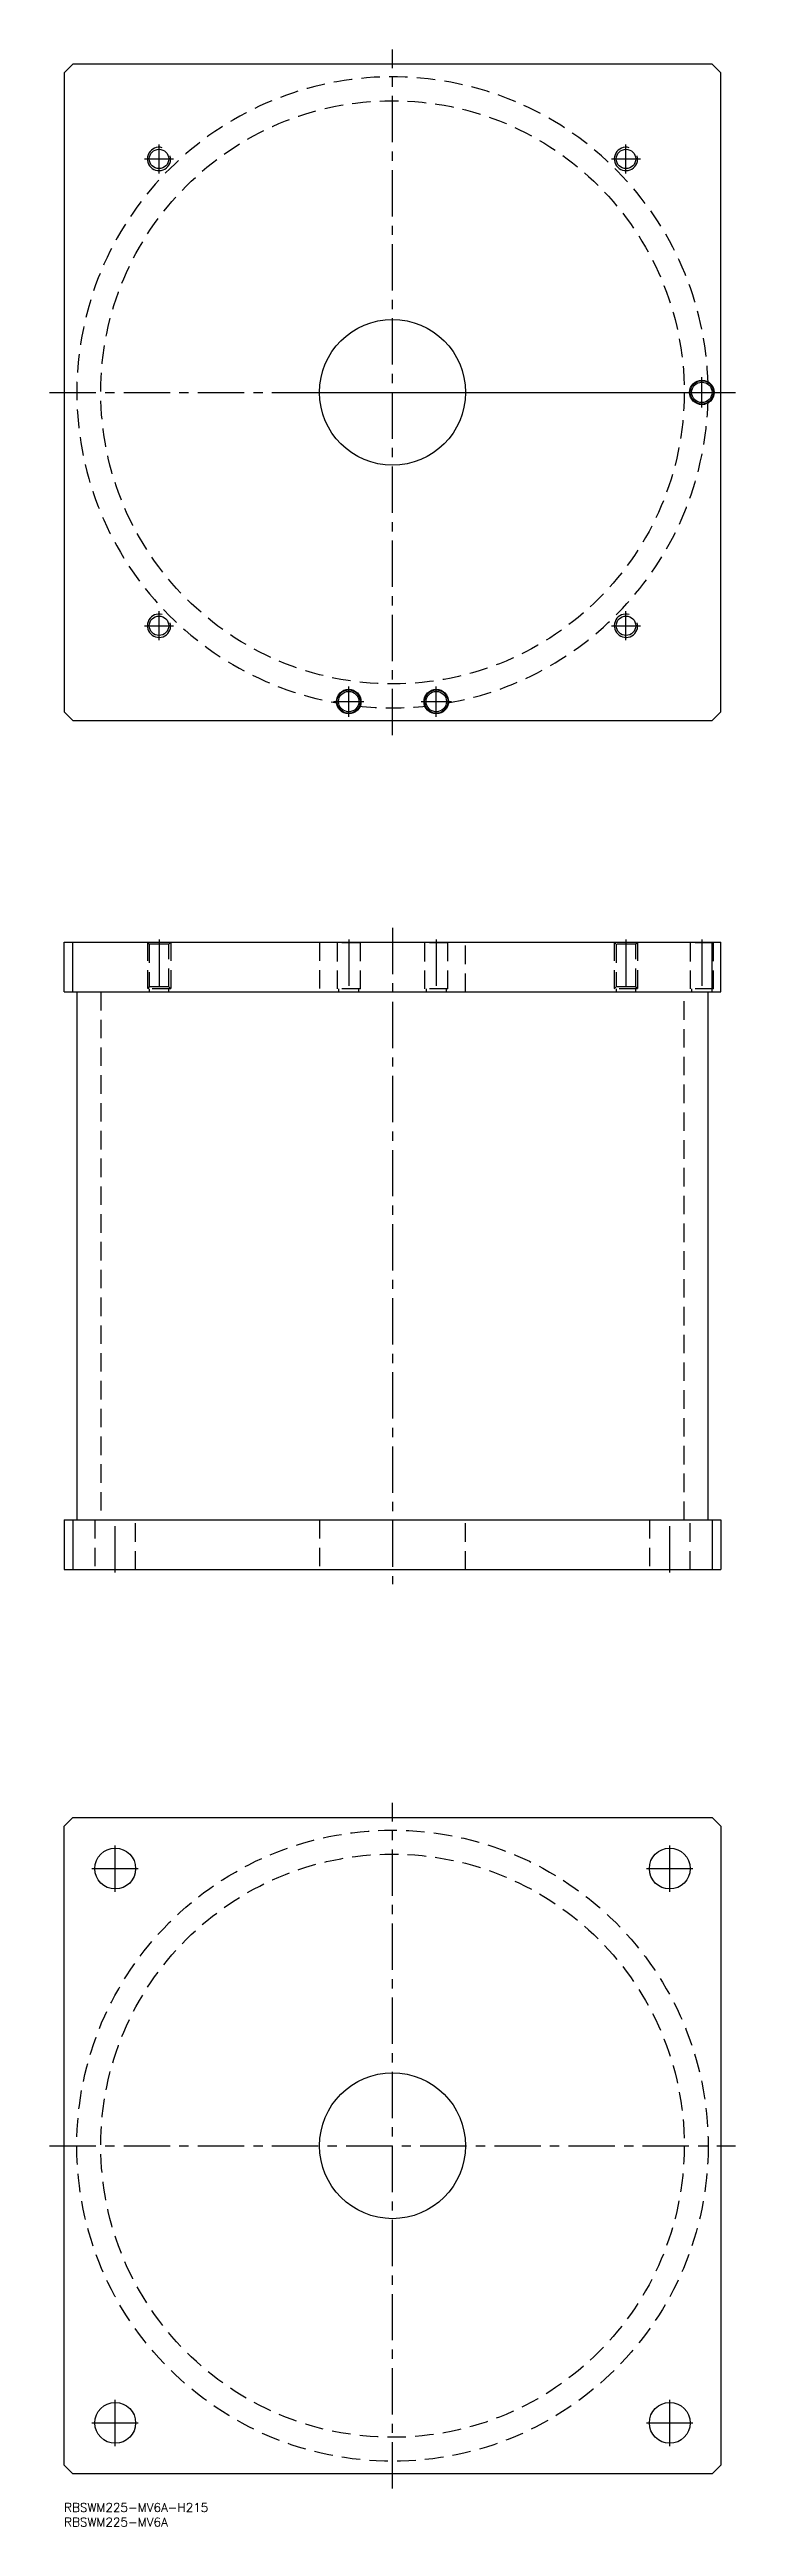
# Model space of a CAD drawing. Extents: x -5 to 230, y -8 to 841.
import ezdxf

# ---------------------------------------------------------------- set-up
doc = ezdxf.new("R2010")
doc.units = 0
doc.header["$LTSCALE"] = 0.5
doc.linetypes.add('CENTER', pattern=[50.8, 31.75, -6.35, 6.35, -6.35])
doc.linetypes.add('DASHED', pattern=[19.05, 12.7, -6.35])
for name, color, linetype in [('MSM_CENTER', 1, 'CENTER'), ('MSM_CONTINUOUS', 7, 'CONTINUOUS'), ('MSM_DASHED', 4, 'DASHED'), ('MSM_NARROW', 5, 'CONTINUOUS'), ('MSM_PART_NUMBER', 7, 'CONTINUOUS')]:
    doc.layers.add(name, color=color, linetype=linetype)
doc.styles.get("Standard").update_dxf_attribs({"font": 'txt.shx', "height": 3, "bigfont": 'bigfont.shx'})

msp = doc.modelspace()

# ---------------------------------------------------------------- linework, layer by layer
at = {"layer": 'MSM_CENTER'}
for p, q in [((112.5, 606), (112.5, 841)), ((32.5, 798.5), (32.5, 808.5)), ((192.5, 798.5), (192.5, 808.5)), ((27.5, 803.5), (37.5, 803.5)), ((187.5, 803.5), (197.5, 803.5)), ((-5, 723.5), (230, 723.5)), ((85, 723.5), (225, 723.5)), ((218.5, 718.3), (218.5, 728.7)), ((32.5, 638.5), (32.5, 648.5)), ((192.5, 638.5), (192.5, 648.5)), ((27.5, 643.5), (37.5, 643.5)), ((187.5, 643.5), (197.5, 643.5)), ((97.5, 612.3), (97.5, 622.7)), ((127.5, 612.3), (127.5, 622.7)), ((92.3, 617.5), (102.7, 617.5)), ((122.3, 617.5), (132.7, 617.5)), ((32.5, 536), (32.5, 517)), ((97.5, 536), (97.5, 517)), ((112.5, 540), (112.5, 315)), ((127.5, 536), (127.5, 517)), ((192.5, 536), (192.5, 517)), ((218.5, 536), (218.5, 517)), ((17.5, 319), (17.5, 338)), ((207.5, 319), (207.5, 338)), ((112.5, 5), (112.5, 240)), ((17.5, 209.5), (17.5, 225.5)), ((207.5, 209.5), (207.5, 225.5)), ((9.5, 217.5), (25.5, 217.5)), ((199.5, 217.5), (215.5, 217.5)), ((-5, 122.5), (230, 122.5)), ((17.5, 19.5), (17.5, 35.5)), ((207.5, 19.5), (207.5, 35.5)), ((9.5, 27.5), (25.5, 27.5)), ((199.5, 27.5), (215.5, 27.5))]:
    msp.add_line(p, q, dxfattribs=at)
at = {"layer": 'MSM_CONTINUOUS'}
for p, q in [((3, 836), (0, 833)), ((0, 833), (0, 614)), ((222, 836), (3, 836)), ((225, 833), (222, 836)), ((225, 614), (225, 833)), ((0, 614), (3, 611)), ((222, 611), (225, 614)), ((3, 611), (222, 611)), ((0, 535), (225, 535)), ((0, 518), (0, 535)), ((3, 518), (3, 535)), ((222, 518), (222, 535)), ((225, 518), (225, 535)), ((0, 518), (225, 518)), ((4.35, 518), (4.35, 337)), ((220.65, 337), (220.65, 518)), ((0, 337), (0, 320)), ((0, 337), (225, 337)), ((3, 337), (3, 320)), ((222, 337), (222, 320)), ((225, 337), (225, 320)), ((0, 320), (225, 320)), ((0, 232), (3, 235)), ((0, 13), (0, 232)), ((3, 235), (222, 235)), ((222, 235), (225, 232)), ((225, 232), (225, 13)), ((3, 10), (0, 13)), ((222, 10), (3, 10)), ((225, 13), (222, 10))]:
    msp.add_line(p, q, dxfattribs=at)
for centre, radius in [((32.5, 803.5), 3.3235), ((192.5, 803.5), 3.3235), ((112.5, 723.5), 25), ((218.5, 723.5), 4.2), ((218.5, 723.5), 4), ((218.5, 723.5), 3.5), ((32.5, 643.5), 3.3235), ((192.5, 643.5), 3.3235), ((97.5, 617.5), 4.2), ((97.5, 617.5), 4), ((97.5, 617.5), 3.5), ((127.5, 617.5), 4.2), ((127.5, 617.5), 4), ((127.5, 617.5), 3.5), ((17.5, 217.5), 7), ((207.5, 217.5), 7), ((112.5, 122.5), 25), ((17.5, 27.5), 7), ((207.5, 27.5), 7)]:
    msp.add_circle(centre, radius, dxfattribs=at)
at = {"layer": 'MSM_DASHED'}
for p, q in [((28.5, 535), (29.1765, 534.3235)), ((28.5, 535), (28.5, 519)), ((35.8235, 534.3235), (36.5, 535)), ((36.5, 535), (36.5, 519)), ((87.5, 535), (87.5, 518)), ((93.3, 535), (93.5, 534.8)), ((101.5, 534.8), (101.7, 535)), ((123.3, 535), (123.5, 534.8)), ((131.5, 534.8), (131.7, 535)), ((137.5, 518), (137.5, 535)), ((188.5, 535), (189.1765, 534.3235)), ((188.5, 535), (188.5, 519)), ((195.8235, 534.3235), (196.5, 535)), ((196.5, 535), (196.5, 519)), ((214.3, 535), (214.5, 534.8)), ((222.5, 534.8), (222.7, 535)), ((29.1765, 534.3235), (29.1765, 519.6765)), ((35.8235, 534.3235), (29.1765, 534.3235)), ((35.8235, 519.6765), (35.8235, 534.3235)), ((93.5, 534.8), (93.5, 519)), ((101.5, 534.8), (93.5, 534.8)), ((101.5, 519), (101.5, 534.8)), ((123.5, 534.8), (123.5, 519)), ((131.5, 534.8), (123.5, 534.8)), ((131.5, 519), (131.5, 534.8)), ((189.1765, 534.3235), (189.1765, 519.6765)), ((195.8235, 534.3235), (189.1765, 534.3235)), ((195.8235, 519.6765), (195.8235, 534.3235)), ((214.5, 534.8), (214.5, 519)), ((222.5, 534.8), (214.5, 534.8)), ((222.5, 519), (222.5, 534.8)), ((12.55, 518), (12.55, 337)), ((29.1765, 519.6765), (28.5, 519)), ((36.5, 519), (28.5, 519)), ((35.8235, 519.6765), (29.1765, 519.6765)), ((29.1765, 519), (29.1765, 518)), ((36.5, 519), (35.8235, 519.6765)), ((35.8235, 518), (35.8235, 519)), ((101.5, 519), (93.5, 519)), ((94, 519), (94, 518)), ((101, 518), (101, 519)), ((131.5, 519), (123.5, 519)), ((124, 519), (124, 518)), ((131, 518), (131, 519)), ((189.1765, 519.6765), (188.5, 519)), ((196.5, 519), (188.5, 519)), ((195.8235, 519.6765), (189.1765, 519.6765)), ((189.1765, 519), (189.1765, 518)), ((196.5, 519), (195.8235, 519.6765)), ((195.8235, 518), (195.8235, 519)), ((212.45, 337), (212.45, 518)), ((222.5, 519), (214.5, 519)), ((215, 519), (215, 518)), ((10.5, 337), (10.5, 320)), ((24.5, 320), (24.5, 337)), ((87.5, 337), (87.5, 320)), ((137.5, 320), (137.5, 337)), ((200.5, 337), (200.5, 320)), ((214.5, 320), (214.5, 337))]:
    msp.add_line(p, q, dxfattribs=at)
for centre, radius in [((112.5, 723.5), 99.95), ((112.5, 122.5), 108.15), ((112.5, 122.5), 99.95)]:
    msp.add_circle(centre, radius, dxfattribs=at)
for start, end in [(1.4779495, 260.1752039), (279.8247961, 358.5220505), (263.7159672, 276.2840328)]:
    msp.add_arc((112.5, 723.5), 108.15, start, end, dxfattribs=at)
at = {"layer": 'MSM_NARROW'}
for centre in [(32.5, 803.5), (192.5, 803.5), (32.5, 643.5), (192.5, 643.5)]:
    msp.add_arc(centre, 4, 75, 15, dxfattribs=at)

# ---------------------------------------------------------------- texts
at = {"layer": 'MSM_PART_NUMBER'}
for s, p in [('RBSWM225-MV6A-H215', (0, -3)), ('RBSWM225-MV6A', (0, -8))]:
    msp.add_text(s, height=3, dxfattribs=at).set_placement(p)

doc.saveas('drawing.dxf')
